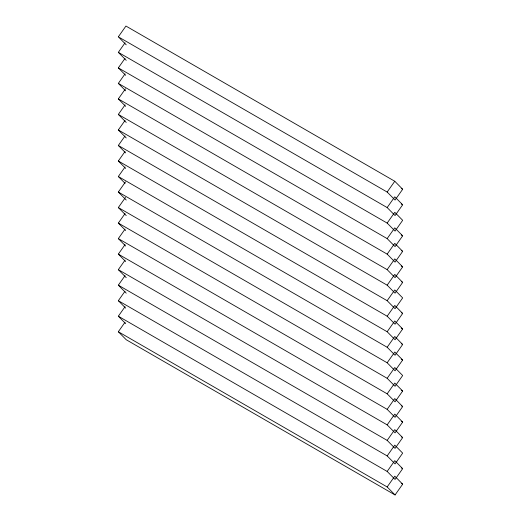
<?xml version="1.0" encoding="UTF-8"?>
<svg xmlns="http://www.w3.org/2000/svg" width="521" height="521" viewBox="0 0 521 521"><rect width="100%" height="100%" fill="white"/><g stroke="black" fill="none" stroke-linecap="round" stroke-linejoin="round"><path stroke-width="0.78" d="M118.326 36.828L125.939 26.05L394.775 181.262L402.674 189.26L395.061 200.038L387.162 192.047L118.326 36.828L126.225 44.826M126.225 60.351L118.326 52.354L125.04 42.839M125.659 75.298L118.326 67.873L125.04 58.359M125.659 90.823L118.326 83.399L125.04 73.884M125.659 106.343L118.326 98.918L125.489 88.772M126.225 122.435L118.326 114.438L125.04 104.929M126.225 137.954L118.326 129.963L125.04 120.449M125.659 152.907L118.326 145.483L125.04 135.968M125.659 168.426L118.326 161.002L125.04 151.494M125.099 183.379L118.326 176.528L125.04 167.013M126.225 200.044L118.326 192.047L125.489 181.901M126.225 215.564L118.326 207.566L125.489 197.42M125.659 230.516L118.326 223.092L125.04 213.577M125.659 246.036L118.326 238.611L125.04 229.097M125.659 261.555L118.326 254.131L125.04 244.623M126.225 277.647L118.326 269.657L125.04 260.142M126.225 293.173L118.326 285.176L125.04 275.661M125.659 308.119L118.326 300.695L125.04 291.187M125.659 323.645L118.326 316.221L125.04 306.706M395.061 494.95L387.162 486.953L394.775 476.174L402.674 484.172L395.061 494.95L126.225 339.738L118.326 331.74L125.04 322.225M387.162 192.047L394.775 181.262M387.162 207.566L394.775 196.788L402.674 204.779L395.061 215.564L387.162 207.566L118.326 52.354M387.162 223.086L394.775 212.308L402.674 220.305L395.061 231.083L387.162 223.086L118.326 67.873M387.162 238.611L394.775 227.827L402.674 235.824L395.061 246.602L387.162 238.611L118.326 83.399M387.162 254.131L394.775 243.353L402.674 251.343L395.061 262.128L387.162 254.131L118.326 98.918M387.162 269.65L394.775 258.872L402.674 266.869L395.061 277.647L387.162 269.65L118.326 114.438M387.162 285.176L394.775 274.391L402.674 282.389L395.061 293.167L387.162 285.176L118.326 129.963M387.162 300.695L394.775 289.917L402.674 297.908L395.061 308.692L387.162 300.695L118.326 145.483M387.162 316.214L394.775 305.436L402.674 313.434L395.061 324.212L387.162 316.214L118.326 161.002M387.162 331.74L394.775 320.956L402.674 328.953L395.061 339.738L387.162 331.74L118.326 176.528M387.162 347.26L394.775 336.481L402.674 344.472L395.061 355.257L387.162 347.26L118.326 192.047M387.162 362.779L394.775 352.001L402.674 359.998L395.061 370.776L387.162 362.779L118.326 207.566M387.162 378.305L394.775 367.52L402.674 375.517L395.061 386.302L387.162 378.305L118.326 223.092M387.162 393.824L394.775 383.046L402.674 391.037L395.061 401.821L387.162 393.824L118.326 238.611M387.162 409.35L394.775 398.565L402.674 406.562L395.061 417.341L387.162 409.35L118.326 254.131M387.162 424.869L394.775 414.084L402.674 422.082L395.061 432.866L387.162 424.869L118.326 269.657M387.162 440.388L394.775 429.61L402.674 437.601L395.061 448.386L387.162 440.388L118.326 285.176M387.162 455.914L394.775 445.129L402.674 453.127L395.061 463.905L387.162 455.914L118.326 300.695M387.162 471.433L394.775 460.649L402.674 468.646L395.061 479.431L387.162 471.433L118.326 316.221M401.274 188.452L402.674 189.26M401.274 203.971L402.674 204.779M401.274 235.017L402.674 235.824M401.274 250.536L402.674 251.343M401.274 266.055L402.674 266.869M401.274 281.581L402.674 282.389M401.274 312.626L402.674 313.434M401.274 328.145L402.674 328.953M401.274 343.665L402.674 344.472M401.274 359.19L402.674 359.998M401.274 390.229L402.674 391.037M401.274 405.755L402.674 406.562M401.274 421.274L402.674 422.082M401.274 436.793L402.674 437.601M401.274 467.838L402.674 468.646M401.274 483.358L402.674 484.172M118.326 331.74L387.162 486.953"/></g></svg>
